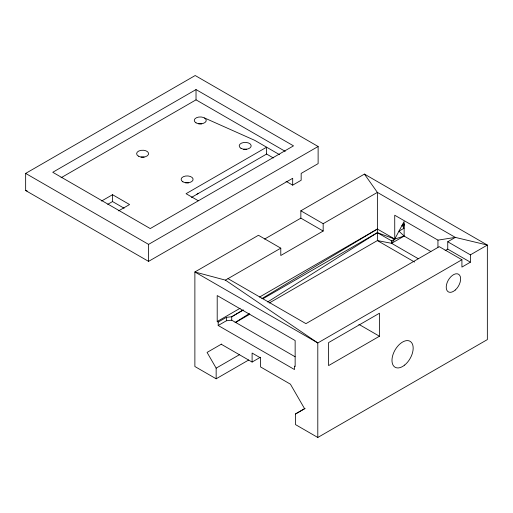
<?xml version="1.0" encoding="UTF-8"?>
<svg xmlns="http://www.w3.org/2000/svg" width="513" height="513" viewBox="0 0 513 513"><rect width="100%" height="100%" fill="white"/><g stroke="black" fill="none" stroke-linecap="round" stroke-linejoin="round"><path stroke-width="0.77" d="M292.686 185.142L292.692 178.287L148.571 261.374L25.65 190.547L25.65 173.407L195.196 75.526L318.124 146.494L318.124 163.628L301.169 173.4L301.163 180.255L292.686 185.142L286.023 181.301M107.743 204.328L112.546 201.551L112.546 194.703L129.571 204.533L118.593 210.875M148.571 261.374L148.571 244.38L318.124 146.494M61.06 177.761L196.024 99.843L196.024 89.57L293.513 145.852L150.245 228.567L52.756 172.278L196.024 89.57M221.244 344.236L252.101 362.05L252.101 353.047L260.578 357.939L260.578 366.942L290.416 384.173L304.587 408.714L295.507 413.959L295.507 424.604L317.797 437.474L487.35 339.593L487.35 245.06L455.326 237.397L377.376 192.394L323.171 223.687L323.171 231.03L280.784 255.506L280.784 248.164L258.456 235.275L194.876 271.98L194.876 366.506L216.153 378.793L216.153 368.148L207.072 352.418L221.552 344.056M218.192 322.068L217.204 321.504L217.204 295.559L295.148 340.561L295.148 366.506L294.488 366.122L294.488 369.546L218.192 325.499L218.192 322.068L226.406 317.329L231.735 316.758L243.528 309.948M218.192 325.499L226.406 320.753L226.406 317.329M295.103 356.766L231.735 320.183L231.735 316.758L242.675 310.166M264.612 239.064L300.849 218.14L300.849 210.798L364.429 174.093L487.35 245.06L470.395 254.852L447.746 241.77L447.746 249.113L470.395 262.194L470.395 254.852M317.797 437.474L317.803 342.947L225.419 280.13L194.876 271.98L317.803 342.947L461.918 259.745L461.918 267.087L470.395 262.194M437.942 247.151L437.948 240.129L394.728 215.229L394.754 239.058L391.599 243.316L377.376 240.578L269.19 303.042M403.769 225.348L404.129 221.488L394.754 239.058L391.599 240.886L377.376 232.678L262.945 298.739M404.129 224.361L403.103 225.707L404.129 223.232L402.083 225.329L404.129 228.176L404.135 236.076L430.869 251.511M196.883 194.305L198.069 193.247M235.127 322.523L249.35 313.539M267.639 301.984L377.376 232.678L394.754 239.058L404.135 236.076L398.973 231.151L404.129 228.176L404.122 224.668L403.616 225.034L404.129 226.086L402.083 225.329M261.822 298.637L377.376 229.029L394.754 239.058M101.561 201.038L112.546 194.703M191.471 197.428L266.6 154.054L273.378 157.966M225.419 280.13L280.784 248.164M217.204 321.504L240.084 308.287M259.501 297.078L377.376 229.029M235.204 322.658L249.767 314.251M391.599 240.886L391.599 243.316L404.135 236.076M216.153 368.148L239.686 354.566M447.746 241.77L455.326 237.397L437.948 240.129M216.153 378.793L248.683 360.011M252.101 362.05L260.392 357.266M445.137 250.62L447.746 249.113M379.46 336.233L328.589 365.596L328.589 342.594L379.46 313.225L379.46 336.233L358.869 324.344M295.507 413.959L305.19 408.367M226.406 320.753L231.735 320.183M25.65 190.547L27.189 190.958M204.501 117.952L254.73 140.344L279.482 154.637M196.024 99.843L285.215 151.341M461.918 259.745L439.269 246.67L305.94 323.645L227.996 278.642M391.599 243.316L418.332 258.751M414.568 262.047L377.376 240.578L377.376 192.394L364.429 174.093M300.849 210.798L323.171 223.687M300.849 218.14L323.171 231.03M198.268 200.743L186.065 193.696L266.6 147.199L266.6 154.054M112.546 201.551L124.127 208.24M25.65 173.407L148.571 244.38M198.711 123.909A5.996 3.463 0 0 1 201.814 123.909M141.062 157.19A5.996 3.463 0 0 1 144.166 157.19M185.571 182.885A5.996 3.463 0 0 1 188.675 182.885M243.643 149.36A5.996 3.463 0 0 1 246.747 149.36M404.667 365.057A14.986 8.65 -60 0 0 410.522 341.587A14.986 8.65 -60 0 0 392.535 356.163A14.986 8.65 -60 0 0 404.667 365.057M455.249 290.05A10.189 5.887 -60 0 0 458.551 274.243A10.189 5.887 -60 0 0 446.477 284.862A10.189 5.887 -60 0 0 455.249 290.05M196.024 122.851A5.996 3.463 0 0 0 206.053 121.299A5.996 3.463 0 0 0 198.711 117.06A5.996 3.463 0 0 0 196.024 122.851M138.375 156.132A5.996 3.463 0 0 0 148.404 154.58A5.996 3.463 0 0 0 141.062 150.341A5.996 3.463 0 0 0 138.375 156.132M240.956 148.295A5.996 3.463 0 0 0 250.985 146.744A5.996 3.463 0 0 0 243.643 142.505A5.996 3.463 0 0 0 240.956 148.295M182.885 181.826A5.996 3.463 0 0 0 192.914 180.275A5.996 3.463 0 0 0 185.571 176.036A5.996 3.463 0 0 0 182.885 181.826"/></g></svg>
